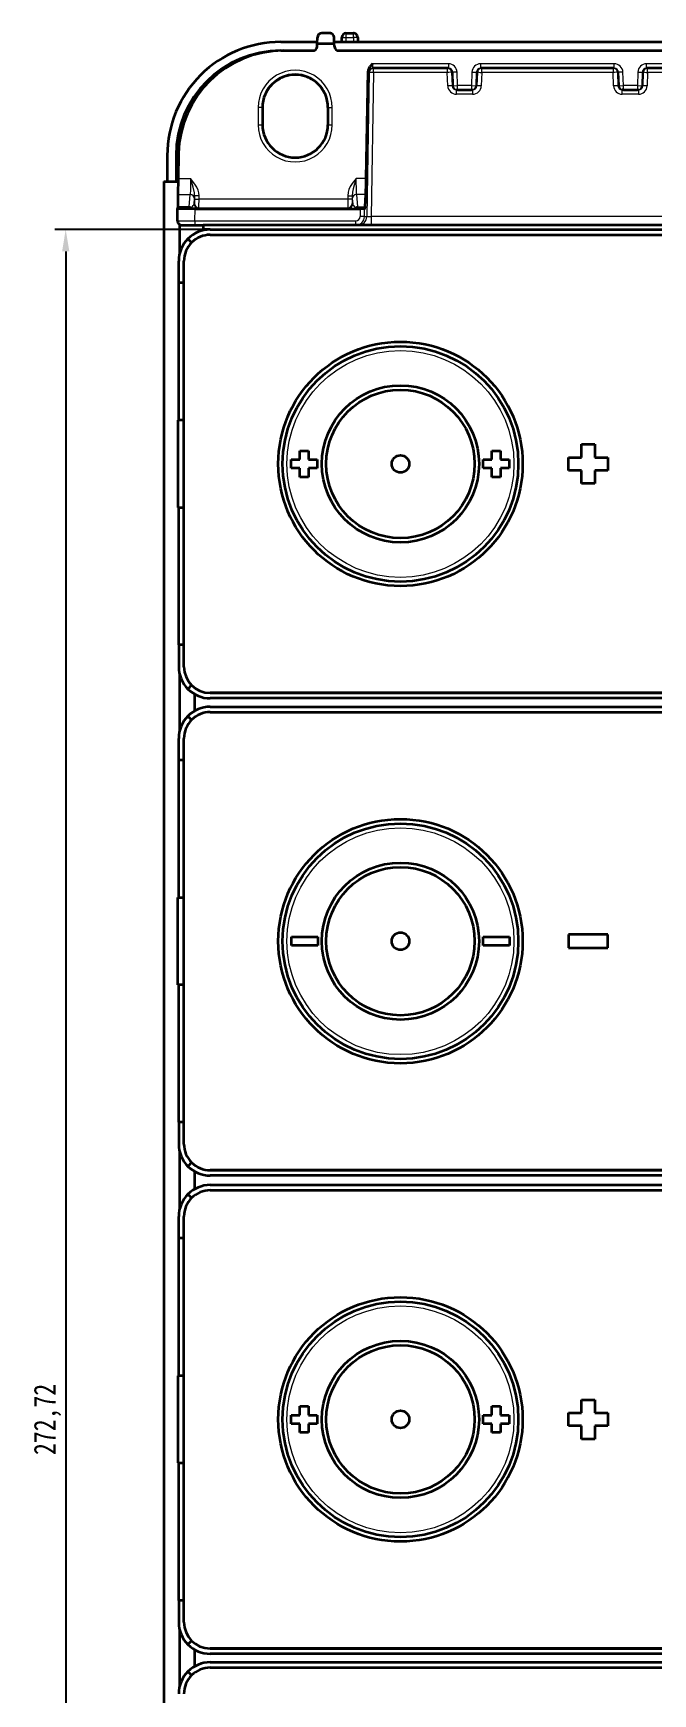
# Model space of a CAD drawing. Extents: x -1051 to 2563, y -231 to 775.
# Drawn here: x -704.9 to -633.9, y 63.7 to 254 of the extents above; entities that cross this region are included whole.
import ezdxf

# ---------------------------------------------------------------- set-up
doc = ezdxf.new("R2010")
doc.units = 0
doc.header["$PDMODE"] = 35
doc.header["$PDSIZE"] = -5
doc.styles.get("Standard").update_dxf_attribs({"font": 'txt', "width": 0.8})
doc.dimstyles.get("Standard").update_dxf_attribs({"dimtxt": 0.18, "dimasz": 0.18, "dimexe": 0.18, "dimexo": 0.0625, "dimgap": 0.09, "dimtad": 0, "dimtih": 1, "dimtoh": 1, "dimdec": 4, "dimzin": 0, "dimdsep": 46, "dimtxsty": 'Standard', "dimcen": 0.09, "dimadec": 0, "dimazin": 0, "dimtfac": 1, "dimtdec": 4, "dimtofl": 0, "dimtmove": 0, "dimatfit": 3, "dimfxl": 1, "dimtolj": 1, "dimtzin": 0, "dimarcsym": 0})

# ---------------------------------------------------------------- blocks, each defined once
blk = doc.blocks.new('*D0')
at = {"color": 0, "lineweight": -2, "transparency": 16777216}
for p, q in [((-685.28, 231.54), (-702.45, 231.54)), ((-701.2, 229.04), (-701.2, -38.68)), ((-685.27, -41.18), (-702.45, -41.18))]:
    blk.add_line(p, q, dxfattribs=at)
at = {"color": 0, "transparency": 16777216}
for points in [[(-701.61, 229.04), (-700.78, 229.04), (-701.2, 231.54)], [(-701.61, -38.68), (-700.78, -38.68), (-701.2, -41.18)]]:
    blk.add_solid(points, dxfattribs=at)
at = {"layer": 'Defpoints', "color": 0, "transparency": 16777216}
for p in [(-684.65, 231.54), (-701.2, -41.18), (-684.65, -41.18)]:
    blk.add_point(p, dxfattribs=at)
at = {"color": 0, "transparency": 16777216, "insert": (-703.28, 95.18), "char_height": 2.5, "attachment_point": 5, "rotation": 90}
blk.add_mtext('272,72', dxfattribs=at)

msp = doc.modelspace()

# ---------------------------------------------------------------- linework, layer by layer
at = {"color": 7, "lineweight": 35, "ltscale": 0.016998}
for p, q in [((-672.386, 252.877), (-672.369, 253.556)), ((-670.43, 252.877), (-670.448, 253.556))]:
    msp.add_line(p, q, dxfattribs=at)
at = {"color": 7, "lineweight": 35, "ltscale": 0.023027}
msp.add_line((-670.948, 254.043), (-671.869, 254.043), dxfattribs=at)
at = {"color": 7, "lineweight": 35, "ltscale": 0.012831}
msp.add_line((-669.582, 253.043), (-669.569, 253.556), dxfattribs=at)
at = {"color": 7, "lineweight": 13, "ltscale": 0.012831}
msp.add_line((-669.082, 253.043), (-669.069, 253.556), dxfattribs=at)
at = {"color": 7, "lineweight": 35, "ltscale": 0.020721}
msp.add_line((-669.069, 254.043), (-668.24, 254.043), dxfattribs=at)
at = {"color": 7, "lineweight": 13, "ltscale": 0.003543}
msp.add_line((-669.069, 253.902), (-669.069, 254.043), dxfattribs=at)
at = {"color": 7, "lineweight": 13, "ltscale": 0.008629}
msp.add_line((-669.069, 253.556), (-669.069, 253.902), dxfattribs=at)
at = {"color": 7, "lineweight": 13, "ltscale": 0.020721}
msp.add_line((-669.069, 253.556), (-668.24, 253.556), dxfattribs=at)
at = {"color": 7, "lineweight": 13, "ltscale": 0.003545}
msp.add_line((-668.24, 253.902), (-668.24, 254.043), dxfattribs=at)
at = {"color": 7, "lineweight": 13, "ltscale": 0.008628}
msp.add_line((-668.24, 253.556), (-668.24, 253.902), dxfattribs=at)
at = {"color": 7, "lineweight": 13, "ltscale": 0.012829}
msp.add_line((-668.24, 253.556), (-668.231, 253.043), dxfattribs=at)
at = {"color": 7, "lineweight": 35, "ltscale": 0.001075}
msp.add_line((-667.935, 253.94), (-667.971, 253.965), dxfattribs=at)
at = {"color": 7, "lineweight": 35, "ltscale": 0.001331}
msp.add_line((-667.895, 253.905), (-667.936, 253.94), dxfattribs=at)
msp.add_line((-667.895, 253.905), (-667.936, 253.94), dxfattribs=at)
at = {"color": 7, "lineweight": 35, "ltscale": 0.01272}
msp.add_line((-667.74, 253.552), (-667.731, 253.043), dxfattribs=at)
at = {"color": 7, "lineweight": 35, "ltscale": 0.104373}
msp.add_line((-676.557, 253.043), (-672.382, 253.043), dxfattribs=at)
at = {"color": 7, "lineweight": 35, "ltscale": 0.007018}
msp.add_line((-676.557, 252.043), (-676.276, 252.043), dxfattribs=at)
at = {"color": 7, "lineweight": 35, "ltscale": 0.084286}
msp.add_line((-676.267, 252.043), (-672.895, 252.043), dxfattribs=at)
at = {"color": 7, "lineweight": 35, "ltscale": 0.008665}
for p, q in [((-672.396, 252.53), (-672.386, 252.877)), ((-670.421, 252.53), (-670.43, 252.877))]:
    msp.add_line(p, q, dxfattribs=at)
at = {"color": 7, "lineweight": 35, "ltscale": 0.048909}
msp.add_line((-672.386, 252.877), (-670.43, 252.877), dxfattribs=at)
at = {"color": 7, "lineweight": 35}
for p, q in [((-670.434, 253.043), (-576.031, 253.043)), ((-662.821, 252.043), (-625.995, 252.043)), ((-689.957, 237.043), (-689.957, -46.677)), ((-514.437, 232.043), (-685.437, 232.043)), ((-684.647, 231.543), (-518.047, 231.543)), ((-684.647, 230.933), (-518.047, 230.933)), ((-687.647, 181.433), (-687.647, 227.933)), ((-518.047, 178.433), (-684.647, 178.433)), ((-684.647, 178.433), (-518.047, 178.433)), ((-518.047, 177.823), (-684.647, 177.823)), ((-684.647, 176.843), (-518.047, 176.843)), ((-684.647, 176.233), (-518.047, 176.233)), ((-687.647, 126.733), (-687.647, 173.233)), ((-518.047, 123.733), (-684.647, 123.733)), ((-684.647, 123.733), (-518.047, 123.733)), ((-518.047, 123.123), (-684.647, 123.123)), ((-684.647, 122.043), (-518.047, 122.043)), ((-684.647, 121.433), (-518.047, 121.433)), ((-687.647, 71.933), (-687.647, 118.433)), ((-518.047, 68.933), (-684.647, 68.933)), ((-684.647, 68.933), (-518.047, 68.933)), ((-518.047, 68.323), (-684.647, 68.323)), ((-684.647, 67.343), (-518.047, 67.343)), ((-684.647, 66.733), (-518.047, 66.733))]:
    msp.add_line(p, q, dxfattribs=at)
at = {"color": 7, "lineweight": 35, "ltscale": 0.087823}
msp.add_line((-669.921, 252.043), (-666.408, 252.043), dxfattribs=at)
at = {"color": 7, "lineweight": 35, "ltscale": 0.089671}
msp.add_line((-666.408, 252.043), (-662.821, 252.043), dxfattribs=at)
at = {"color": 7, "lineweight": 35, "ltscale": 0.307395}
msp.add_line((-666.769, 237.397), (-666.554, 249.691), dxfattribs=at)
at = {"color": 7, "lineweight": 13, "ltscale": 0.413215}
for p, q in [((-666.425, 249.552), (-666.709, 233.026)), ((-665.925, 249.552), (-666.209, 233.026))]:
    msp.add_line(p, q, dxfattribs=at)
at = {"color": 7, "lineweight": 13, "ltscale": 0.003058}
msp.add_line((-666.548, 249.552), (-666.425, 249.552), dxfattribs=at)
at = {"color": 7, "lineweight": 35, "ltscale": 0.011902}
msp.add_line((-666.048, 250.543), (-666.369, 250.192), dxfattribs=at)
at = {"color": 7, "lineweight": 13, "ltscale": 0.217188}
for p, q in [((-657.36, 250.543), (-666.048, 250.543)), ((-625.969, 250.543), (-634.656, 250.543))]:
    msp.add_line(p, q, dxfattribs=at)
at = {"color": 7, "lineweight": 35, "ltscale": 0.217188}
for p, q in [((-657.36, 250.043), (-666.048, 250.043)), ((-625.969, 250.043), (-634.656, 250.043))]:
    msp.add_line(p, q, dxfattribs=at)
at = {"color": 7, "lineweight": 13, "ltscale": 0.000860977}
msp.add_line((-665.925, 250.009), (-665.925, 250.043), dxfattribs=at)
at = {"color": 7, "lineweight": 13, "ltscale": 0.002726}
msp.add_line((-665.925, 249.9), (-665.925, 250.009), dxfattribs=at)
at = {"color": 7, "lineweight": 13, "ltscale": 0.008695}
msp.add_line((-665.925, 249.552), (-665.925, 249.9), dxfattribs=at)
at = {"color": 7, "lineweight": 13, "ltscale": 0.211072}
msp.add_line((-657.483, 249.552), (-665.925, 249.552), dxfattribs=at)
at = {"color": 7, "lineweight": 13, "ltscale": 0.003582}
for p, q in [((-657.483, 250.043), (-657.483, 249.9)), ((-653.534, 249.9), (-653.534, 250.043)), ((-638.483, 250.043), (-638.483, 249.9)), ((-634.534, 249.9), (-634.534, 250.043))]:
    msp.add_line(p, q, dxfattribs=at)
at = {"color": 7, "lineweight": 13, "ltscale": 0.004156}
for p, q in [((-657.483, 249.9), (-657.483, 249.734)), ((-638.483, 249.9), (-638.483, 249.734))]:
    msp.add_line(p, q, dxfattribs=at)
at = {"color": 7, "lineweight": 13, "ltscale": 0.004543}
for p, q in [((-657.483, 249.734), (-657.483, 249.552)), ((-638.483, 249.734), (-638.483, 249.552))]:
    msp.add_line(p, q, dxfattribs=at)
at = {"color": 7, "lineweight": 13, "ltscale": 0.038395}
for p, q in [((-657.429, 248.017), (-657.483, 249.552)), ((-656.983, 249.561), (-656.93, 248.026)), ((-654.034, 249.561), (-654.087, 248.026)), ((-653.534, 249.552), (-653.587, 248.017)), ((-638.429, 248.017), (-638.483, 249.552)), ((-637.983, 249.561), (-637.93, 248.026)), ((-635.034, 249.561), (-635.087, 248.026)), ((-634.534, 249.552), (-634.587, 248.017))]:
    msp.add_line(p, q, dxfattribs=at)
at = {"color": 7, "lineweight": 13, "ltscale": 0.0125}
for p, q in [((-657.36, 250.543), (-657.36, 250.043)), ((-653.656, 250.043), (-653.656, 250.543)), ((-638.36, 250.043), (-638.36, 250.543)), ((-634.656, 250.043), (-634.656, 250.543)), ((-656.307, 247.543), (-656.307, 248.043)), ((-654.709, 248.043), (-654.709, 247.543)), ((-637.307, 247.543), (-637.307, 248.043)), ((-635.709, 248.043), (-635.709, 247.543)), ((-678.658, 245.543), (-679.158, 245.543)), ((-671.158, 245.543), (-670.658, 245.543)), ((-679.158, 243.543), (-678.658, 243.543)), ((-671.158, 243.543), (-670.658, 243.543)), ((-686.399, 232.543), (-686.399, 232.043)), ((-667.976, 232.043), (-667.976, 232.543))]:
    msp.add_line(p, q, dxfattribs=at)
at = {"color": 7, "lineweight": 13, "ltscale": 0.003067}
for p, q in [((-656.983, 249.561), (-656.86, 249.561)), ((-637.983, 249.561), (-637.86, 249.561))]:
    msp.add_line(p, q, dxfattribs=at)
at = {"color": 7, "lineweight": 13, "ltscale": 0.012497}
for p, q in [((-656.361, 249.578), (-656.86, 249.561)), ((-637.361, 249.578), (-637.86, 249.561)), ((-654.709, 248.043), (-654.21, 248.026)), ((-635.709, 248.043), (-635.21, 248.026))]:
    msp.add_line(p, q, dxfattribs=at)
at = {"color": 7, "lineweight": 13, "ltscale": 0.038396}
for p, q in [((-656.86, 249.561), (-656.807, 248.026)), ((-656.307, 248.043), (-656.361, 249.578)), ((-654.656, 249.578), (-654.709, 248.043)), ((-654.156, 249.561), (-654.21, 248.026)), ((-637.86, 249.561), (-637.807, 248.026)), ((-637.307, 248.043), (-637.361, 249.578)), ((-635.656, 249.578), (-635.709, 248.043)), ((-635.156, 249.561), (-635.21, 248.026))]:
    msp.add_line(p, q, dxfattribs=at)
at = {"color": 7, "lineweight": 13, "ltscale": 0.012498}
for p, q in [((-654.656, 249.578), (-654.156, 249.561)), ((-635.656, 249.578), (-635.156, 249.561)), ((-656.807, 248.026), (-656.307, 248.043)), ((-637.807, 248.026), (-637.307, 248.043))]:
    msp.add_line(p, q, dxfattribs=at)
at = {"color": 7, "lineweight": 13, "ltscale": 0.003065}
for p, q in [((-654.034, 249.561), (-654.156, 249.561)), ((-635.034, 249.561), (-635.156, 249.561))]:
    msp.add_line(p, q, dxfattribs=at)
at = {"color": 7, "lineweight": 13, "ltscale": 0.004202}
for p, q in [((-653.884, 249.562), (-653.716, 249.558)), ((-634.884, 249.562), (-634.716, 249.558))]:
    msp.add_line(p, q, dxfattribs=at)
at = {"color": 7, "lineweight": 13, "ltscale": 0.004557}
for p, q in [((-653.716, 249.558), (-653.534, 249.552)), ((-634.716, 249.558), (-634.534, 249.552))]:
    msp.add_line(p, q, dxfattribs=at)
at = {"color": 7, "lineweight": 13, "ltscale": 0.382401}
msp.add_line((-638.36, 250.543), (-653.656, 250.543), dxfattribs=at)
at = {"color": 7, "lineweight": 35, "ltscale": 0.382401}
msp.add_line((-638.36, 250.043), (-653.656, 250.043), dxfattribs=at)
at = {"color": 7, "lineweight": 13, "ltscale": 0.008699}
for p, q in [((-653.534, 249.552), (-653.534, 249.9)), ((-634.534, 249.552), (-634.534, 249.9))]:
    msp.add_line(p, q, dxfattribs=at)
at = {"color": 7, "lineweight": 13, "ltscale": 0.376283}
msp.add_line((-638.483, 249.552), (-653.534, 249.552), dxfattribs=at)
at = {"color": 7, "lineweight": 13, "ltscale": 0.21107}
msp.add_line((-626.091, 249.552), (-634.534, 249.552), dxfattribs=at)
at = {"color": 7, "lineweight": 13, "ltscale": 0.003078}
for p, q in [((-656.807, 248.026), (-656.93, 248.026)), ((-654.087, 248.026), (-654.21, 248.026)), ((-637.807, 248.026), (-637.93, 248.026)), ((-635.087, 248.026), (-635.21, 248.026))]:
    msp.add_line(p, q, dxfattribs=at)
at = {"color": 7, "lineweight": 13, "ltscale": 0.012282}
for p, q in [((-656.43, 247.052), (-656.43, 247.543)), ((-654.586, 247.543), (-654.586, 247.052)), ((-637.43, 247.052), (-637.43, 247.543)), ((-635.586, 247.543), (-635.586, 247.052))]:
    msp.add_line(p, q, dxfattribs=at)
at = {"color": 7, "lineweight": 35, "ltscale": 0.003078}
for p, q in [((-656.307, 247.543), (-656.43, 247.543)), ((-637.307, 247.543), (-637.43, 247.543))]:
    msp.add_line(p, q, dxfattribs=at)
at = {"color": 7, "lineweight": 13, "ltscale": 0.039943}
for p, q in [((-654.709, 248.043), (-656.307, 248.043)), ((-635.709, 248.043), (-637.307, 248.043))]:
    msp.add_line(p, q, dxfattribs=at)
at = {"color": 7, "lineweight": 35, "ltscale": 0.039943}
for p, q in [((-656.307, 247.543), (-654.709, 247.543)), ((-637.307, 247.543), (-635.709, 247.543))]:
    msp.add_line(p, q, dxfattribs=at)
at = {"color": 7, "lineweight": 35, "ltscale": 0.003076}
for p, q in [((-654.586, 247.543), (-654.709, 247.543)), ((-635.586, 247.543), (-635.709, 247.543))]:
    msp.add_line(p, q, dxfattribs=at)
at = {"color": 7, "lineweight": 13, "ltscale": 0.05}
for p, q in [((-679.158, 245.543), (-679.158, 243.543)), ((-670.658, 243.543), (-670.658, 245.543))]:
    msp.add_line(p, q, dxfattribs=at)
at = {"color": 7, "lineweight": 35, "ltscale": 0.05}
for p, q in [((-678.658, 245.543), (-678.658, 243.543)), ((-671.158, 245.543), (-671.158, 243.543))]:
    msp.add_line(p, q, dxfattribs=at)
at = {"color": 7, "lineweight": 13, "ltscale": 0.046097}
for p, q in [((-654.586, 247.052), (-656.43, 247.052)), ((-635.586, 247.052), (-637.43, 247.052))]:
    msp.add_line(p, q, dxfattribs=at)
at = {"color": 7, "lineweight": 35, "ltscale": 0.075}
for p, q in [((-689.557, 240.043), (-689.557, 237.043)), ((-688.557, 240.043), (-688.557, 237.043)), ((-675.33, 150.483), (-672.33, 150.483)), ((-653.367, 150.483), (-650.367, 150.483)), ((-672.33, 149.483), (-675.33, 149.483)), ((-650.367, 149.483), (-653.367, 149.483))]:
    msp.add_line(p, q, dxfattribs=at)
at = {"color": 7, "lineweight": 35, "ltscale": 0.071395}
msp.add_line((-688.265, 240.253), (-688.315, 237.397), dxfattribs=at)
at = {"color": 7, "lineweight": 35, "ltscale": 0.040903}
msp.add_line((-689.957, 237.043), (-688.321, 237.043), dxfattribs=at)
at = {"color": 7, "lineweight": 35, "ltscale": 0.046431}
msp.add_line((-688.315, 237.397), (-688.347, 235.54), dxfattribs=at)
at = {"color": 7, "lineweight": 13, "ltscale": 0.035593}
msp.add_line((-688.315, 237.397), (-686.891, 237.397), dxfattribs=at)
at = {"color": 7, "lineweight": 13, "ltscale": 0.02892}
msp.add_line((-666.769, 237.397), (-667.925, 237.397), dxfattribs=at)
at = {"color": 7, "lineweight": 35, "ltscale": 0.005354}
msp.add_line((-688.371, 234.157), (-688.375, 233.942), dxfattribs=at)
at = {"color": 7, "lineweight": 35, "ltscale": 0.034602}
msp.add_line((-688.347, 235.54), (-688.371, 234.157), dxfattribs=at)
at = {"color": 7, "lineweight": 13, "ltscale": 0.032614}
msp.add_line((-687.067, 234.157), (-688.371, 234.157), dxfattribs=at)
at = {"color": 7, "lineweight": 13, "ltscale": 0.035031}
msp.add_line((-688.347, 235.54), (-686.946, 235.54), dxfattribs=at)
at = {"color": 7, "lineweight": 13, "ltscale": 0.034728}
for p, q in [((-687.067, 234.157), (-686.946, 235.54)), ((-667.87, 235.54), (-667.75, 234.157))]:
    msp.add_line(p, q, dxfattribs=at)
at = {"color": 7, "lineweight": 13, "ltscale": 0.014487}
for p, q in [((-686.497, 234.499), (-686.446, 235.076)), ((-668.37, 235.076), (-668.32, 234.499))]:
    msp.add_line(p, q, dxfattribs=at)
at = {"color": 7, "lineweight": 13, "ltscale": 0.00152}
for p, q in [((-686.497, 234.499), (-686.442, 234.526)), ((-668.374, 234.526), (-668.32, 234.499)), ((-685.997, 233.999), (-685.943, 234.026)), ((-668.874, 234.026), (-668.82, 233.999))]:
    msp.add_line(p, q, dxfattribs=at)
at = {"color": 7, "lineweight": 13, "ltscale": 0.012491}
for p, q in [((-685.925, 235.424), (-686.425, 235.424)), ((-686.425, 235.026), (-685.925, 235.026))]:
    msp.add_line(p, q, dxfattribs=at)
at = {"color": 7, "lineweight": 13, "ltscale": 0.009952}
msp.add_line((-686.425, 235.424), (-686.425, 235.026), dxfattribs=at)
at = {"color": 7, "lineweight": 13, "ltscale": 0.009951}
for p, q in [((-685.925, 235.026), (-685.925, 235.424)), ((-668.891, 235.424), (-668.891, 235.026)), ((-668.391, 235.424), (-668.391, 235.026))]:
    msp.add_line(p, q, dxfattribs=at)
at = {"color": 7, "lineweight": 13, "ltscale": 0.425859}
msp.add_line((-668.891, 235.026), (-685.925, 235.026), dxfattribs=at)
at = {"color": 7, "lineweight": 13, "ltscale": 0.012492}
for p, q in [((-668.891, 235.424), (-668.391, 235.424)), ((-668.391, 235.026), (-668.891, 235.026))]:
    msp.add_line(p, q, dxfattribs=at)
at = {"color": 7, "lineweight": 13, "ltscale": 0.026187}
msp.add_line((-666.823, 235.54), (-667.87, 235.54), dxfattribs=at)
at = {"color": 7, "lineweight": 13, "ltscale": 0.021054}
msp.add_line((-667.75, 234.157), (-666.908, 234.157), dxfattribs=at)
at = {"color": 7, "lineweight": 35, "ltscale": 0.034661}
msp.add_line((-666.908, 234.157), (-666.823, 235.54), dxfattribs=at)
at = {"color": 7, "lineweight": 35, "ltscale": 0.034669}
msp.add_line((-688.399, 232.552), (-688.375, 233.939), dxfattribs=at)
at = {"color": 7, "lineweight": 13, "ltscale": 0.050005}
msp.add_line((-688.399, 232.552), (-686.399, 232.543), dxfattribs=at)
at = {"color": 7, "lineweight": 35, "ltscale": 9.65239e-05}
msp.add_line((-688.375, 233.942), (-688.375, 233.939), dxfattribs=at)
at = {"color": 7, "lineweight": 13, "ltscale": 0.031625}
msp.add_line((-688.375, 233.942), (-687.11, 233.942), dxfattribs=at)
at = {"color": 7, "lineweight": 13, "ltscale": 0.01493}
for p, q in [((-687.11, 233.942), (-686.513, 233.959)), ((-668.303, 233.959), (-667.706, 233.942))]:
    msp.add_line(p, q, dxfattribs=at)
at = {"color": 7, "lineweight": 13, "ltscale": 0.034014}
msp.add_line((-686.399, 232.543), (-686.375, 233.904), dxfattribs=at)
at = {"color": 7, "lineweight": 13, "ltscale": 0.460582}
msp.add_line((-686.399, 232.543), (-667.976, 232.543), dxfattribs=at)
at = {"color": 7, "lineweight": 35, "ltscale": 0.47287}
msp.add_line((-686.375, 233.904), (-667.461, 233.904), dxfattribs=at)
at = {"color": 7, "lineweight": 13, "ltscale": 0.426717}
msp.add_line((-685.943, 234.026), (-668.874, 234.026), dxfattribs=at)
at = {"color": 7, "lineweight": 13, "ltscale": 0.019415}
msp.add_line((-667.706, 233.942), (-666.93, 233.942), dxfattribs=at)
at = {"color": 7, "lineweight": 13, "ltscale": 0.02173}
msp.add_line((-667.461, 233.904), (-667.476, 233.035), dxfattribs=at)
at = {"color": 7, "lineweight": 13, "ltscale": 0.012499}
msp.add_line((-666.976, 233.026), (-667.476, 233.035), dxfattribs=at)
at = {"color": 7, "lineweight": 13, "ltscale": 0.022163}
msp.add_line((-666.976, 233.026), (-666.961, 233.912), dxfattribs=at)
at = {"color": 7, "lineweight": 13, "ltscale": 0.006682}
msp.add_line((-666.976, 233.026), (-666.709, 233.026), dxfattribs=at)
at = {"color": 7, "lineweight": 35, "ltscale": 0.001078}
msp.add_line((-666.961, 233.912), (-666.93, 233.942), dxfattribs=at)
at = {"color": 7, "lineweight": 13, "ltscale": 0.024564}
msp.add_line((-666.209, 233.026), (-666.209, 232.043), dxfattribs=at)
at = {"color": 7, "lineweight": 13}
msp.add_line((-625.808, 233.026), (-666.209, 233.026), dxfattribs=at)
at = {"color": 7, "lineweight": 35, "ltscale": 0.083439}
msp.add_line((-688.157, 232.115), (-688.157, 228.777), dxfattribs=at)
at = {"color": 7, "lineweight": 35, "ltscale": 0.037506}
msp.add_line((-687.899, 232.043), (-686.399, 232.043), dxfattribs=at)
at = {"color": 7, "lineweight": 35, "ltscale": 0.01525}
for p, q in [((-686.769, 230.054), (-687.2, 230.486)), ((-687.647, 225.433), (-688.257, 225.433)), ((-687.647, 183.933), (-688.257, 183.933)), ((-687.647, 170.733), (-688.257, 170.733)), ((-687.647, 129.233), (-688.257, 129.233)), ((-686.769, 124.612), (-687.2, 124.181)), ((-686.769, 120.554), (-687.2, 120.986)), ((-687.647, 115.933), (-688.257, 115.933)), ((-687.647, 74.433), (-688.257, 74.433)), ((-686.769, 69.812), (-687.2, 69.381)), ((-686.769, 65.854), (-687.2, 66.286))]:
    msp.add_line(p, q, dxfattribs=at)
at = {"color": 7, "lineweight": 35, "ltscale": 0.024052}
msp.add_line((-686.399, 232.043), (-685.437, 232.043), dxfattribs=at)
at = {"color": 7, "lineweight": 35, "ltscale": 0.0125}
msp.add_line((-685.437, 232.043), (-685.437, 231.543), dxfattribs=at)
at = {"color": 7, "lineweight": 35, "ltscale": 0.002183}
msp.add_line((-685.437, 231.543), (-685.437, 231.456), dxfattribs=at)
at = {"color": 7, "lineweight": 35, "ltscale": 0.019655}
msp.add_line((-684.651, 231.543), (-685.437, 231.543), dxfattribs=at)
at = {"color": 7, "lineweight": 35, "ltscale": 0.0625}
for p, q in [((-688.257, 225.433), (-688.257, 227.933)), ((-688.257, 183.933), (-688.257, 181.433)), ((-688.257, 170.733), (-688.257, 173.233)), ((-688.257, 129.233), (-688.257, 126.733)), ((-688.257, 115.933), (-688.257, 118.433)), ((-688.257, 74.433), (-688.257, 71.933))]:
    msp.add_line(p, q, dxfattribs=at)
at = {"color": 7, "lineweight": 35, "ltscale": 0.39375}
for p, q in [((-688.257, 209.683), (-688.257, 225.433)), ((-688.257, 183.933), (-688.257, 199.683)), ((-688.257, 154.983), (-688.257, 170.733)), ((-688.257, 129.233), (-688.257, 144.983)), ((-688.257, 100.183), (-688.257, 115.933)), ((-688.257, 74.433), (-688.257, 90.183))]:
    msp.add_line(p, q, dxfattribs=at)
at = {"color": 7, "lineweight": 35, "ltscale": 0.018001}
for p, q in [((-687.647, 209.683), (-688.367, 209.683)), ((-688.367, 199.683), (-687.647, 199.683)), ((-688.367, 154.983), (-687.647, 154.983)), ((-687.647, 144.983), (-688.367, 144.983)), ((-687.647, 100.183), (-688.367, 100.183)), ((-688.367, 90.183), (-687.647, 90.183))]:
    msp.add_line(p, q, dxfattribs=at)
at = {"color": 7, "lineweight": 35, "ltscale": 0.25}
for p, q in [((-688.367, 209.683), (-688.367, 199.683)), ((-688.367, 144.983), (-688.367, 154.983)), ((-688.367, 100.183), (-688.367, 90.183))]:
    msp.add_line(p, q, dxfattribs=at)
at = {"color": 7, "lineweight": 35, "ltscale": 0.025}
for p, q in [((-674.383, 206.183), (-673.383, 206.183)), ((-674.383, 205.183), (-674.383, 206.183)), ((-673.383, 206.183), (-673.383, 205.183)), ((-652.378, 206.183), (-651.378, 206.183)), ((-652.378, 205.183), (-652.378, 206.183)), ((-651.378, 206.183), (-651.378, 205.183)), ((-675.383, 204.183), (-675.383, 205.183)), ((-675.383, 205.183), (-674.383, 205.183)), ((-674.383, 204.183), (-675.383, 204.183)), ((-674.383, 203.183), (-674.383, 204.183)), ((-673.383, 205.183), (-672.383, 205.183)), ((-673.383, 204.183), (-673.383, 203.183)), ((-672.383, 204.183), (-673.383, 204.183)), ((-672.383, 205.183), (-672.383, 204.183)), ((-653.378, 204.183), (-653.378, 205.183)), ((-653.378, 205.183), (-652.378, 205.183)), ((-652.378, 204.183), (-653.378, 204.183)), ((-652.378, 203.183), (-652.378, 204.183)), ((-651.378, 205.183), (-650.378, 205.183)), ((-651.378, 204.183), (-651.378, 203.183)), ((-650.378, 204.183), (-651.378, 204.183)), ((-650.378, 205.183), (-650.378, 204.183)), ((-673.383, 203.183), (-674.383, 203.183)), ((-651.378, 203.183), (-652.378, 203.183)), ((-675.33, 149.483), (-675.33, 150.483)), ((-672.33, 150.483), (-672.33, 149.483)), ((-653.367, 149.483), (-653.367, 150.483)), ((-650.367, 150.483), (-650.367, 149.483)), ((-675.383, 94.683), (-675.383, 95.683)), ((-675.383, 95.683), (-674.383, 95.683)), ((-674.383, 96.683), (-673.383, 96.683)), ((-674.383, 95.683), (-674.383, 96.683)), ((-673.383, 96.683), (-673.383, 95.683)), ((-673.383, 95.683), (-672.383, 95.683)), ((-672.383, 95.683), (-672.383, 94.683)), ((-653.378, 94.683), (-653.378, 95.683)), ((-653.378, 95.683), (-652.378, 95.683)), ((-652.378, 96.683), (-651.378, 96.683)), ((-652.378, 95.683), (-652.378, 96.683)), ((-651.378, 96.683), (-651.378, 95.683)), ((-651.378, 95.683), (-650.378, 95.683)), ((-650.378, 95.683), (-650.378, 94.683)), ((-674.383, 94.683), (-675.383, 94.683)), ((-674.383, 93.683), (-674.383, 94.683)), ((-673.383, 93.683), (-674.383, 93.683)), ((-673.383, 94.683), (-673.383, 93.683)), ((-672.383, 94.683), (-673.383, 94.683)), ((-652.378, 94.683), (-653.378, 94.683)), ((-652.378, 93.683), (-652.378, 94.683)), ((-651.378, 93.683), (-652.378, 93.683)), ((-651.378, 94.683), (-651.378, 93.683)), ((-650.378, 94.683), (-651.378, 94.683))]:
    msp.add_line(p, q, dxfattribs=at)
at = {"color": 7, "lineweight": 35, "ltscale": 0.0375}
for p, q in [((-642.097, 205.433), (-642.097, 206.933)), ((-642.097, 206.933), (-640.597, 206.933)), ((-642.097, 205.433), (-642.097, 206.933)), ((-642.097, 206.933), (-640.597, 206.933)), ((-640.597, 206.933), (-640.597, 205.433)), ((-643.597, 205.433), (-642.097, 205.433)), ((-643.597, 203.933), (-643.597, 205.433)), ((-643.597, 205.433), (-642.097, 205.433)), ((-643.597, 203.933), (-643.597, 205.433)), ((-642.097, 203.933), (-643.597, 203.933)), ((-642.097, 202.433), (-642.097, 203.933)), ((-642.097, 202.433), (-642.097, 203.933)), ((-640.597, 205.433), (-639.097, 205.433)), ((-640.597, 205.433), (-639.097, 205.433)), ((-639.097, 203.933), (-640.597, 203.933)), ((-640.597, 203.933), (-640.597, 202.433)), ((-640.597, 203.933), (-640.597, 202.433)), ((-639.097, 205.433), (-639.097, 203.933)), ((-640.597, 202.433), (-642.097, 202.433)), ((-643.597, 150.733), (-643.597, 149.233)), ((-643.597, 150.733), (-643.597, 149.233)), ((-639.097, 149.233), (-639.097, 150.733)), ((-642.097, 95.933), (-642.097, 97.433)), ((-642.097, 97.433), (-640.597, 97.433)), ((-642.097, 95.933), (-642.097, 97.433)), ((-642.097, 97.433), (-640.597, 97.433)), ((-640.597, 97.433), (-640.597, 95.933)), ((-643.597, 95.933), (-642.097, 95.933)), ((-643.597, 94.433), (-643.597, 95.933)), ((-643.597, 95.933), (-642.097, 95.933)), ((-643.597, 94.433), (-643.597, 95.933)), ((-640.597, 95.933), (-639.097, 95.933)), ((-640.597, 95.933), (-639.097, 95.933)), ((-639.097, 95.933), (-639.097, 94.433)), ((-642.097, 94.433), (-643.597, 94.433)), ((-642.097, 92.933), (-642.097, 94.433)), ((-642.097, 92.933), (-642.097, 94.433)), ((-639.097, 94.433), (-640.597, 94.433)), ((-640.597, 94.433), (-640.597, 92.933)), ((-640.597, 94.433), (-640.597, 92.933)), ((-640.597, 92.933), (-642.097, 92.933))]:
    msp.add_line(p, q, dxfattribs=at)
at = {"color": 7, "lineweight": 35, "ltscale": 0.162806}
for p, q in [((-688.157, 180.589), (-688.157, 174.077)), ((-688.157, 71.089), (-688.157, 64.577))]:
    msp.add_line(p, q, dxfattribs=at)
at = {"color": 7, "lineweight": 35, "ltscale": 0.015249}
for p, q in [((-686.769, 179.312), (-687.2, 178.881)), ((-686.769, 175.354), (-687.2, 175.785))]:
    msp.add_line(p, q, dxfattribs=at)
at = {"color": 7, "lineweight": 35, "ltscale": 0.048289}
for p, q in [((-686.437, 178.3), (-686.437, 176.368)), ((-686.437, 68.8), (-686.437, 66.868))]:
    msp.add_line(p, q, dxfattribs=at)
at = {"color": 7, "lineweight": 35, "ltscale": 0.1125}
for p, q in [((-639.097, 150.733), (-643.597, 150.733)), ((-639.097, 150.733), (-643.597, 150.733)), ((-643.597, 149.233), (-639.097, 149.233))]:
    msp.add_line(p, q, dxfattribs=at)
at = {"color": 7, "lineweight": 35, "ltscale": 0.165306}
msp.add_line((-688.157, 125.889), (-688.157, 119.277), dxfattribs=at)
at = {"color": 7, "lineweight": 35, "ltscale": 0.049539}
msp.add_line((-686.437, 123.55), (-686.437, 121.568), dxfattribs=at)
at = {"color": 7, "lineweight": 35, "ltscale": 0.002193}
msp.add_line((-686.349, 123.55), (-686.437, 123.55), dxfattribs=at)
at = {"color": 7, "lineweight": 13}
for points in [[(-669.569, 253.556), (-669.567, 253.558), (-669.562, 253.558), (-669.517, 253.561), (-669.069, 253.556)], [(-666.048, 250.543), (-666.052, 250.066), (-666.049, 250.046), (-666.049, 250.044), (-666.048, 250.043)], [(-686.891, 237.397), (-686.912, 236.108), (-686.946, 235.54)], [(-685.925, 235.424), (-685.956, 235.747), (-686.04, 236.055), (-686.189, 236.398), (-686.402, 236.754), (-686.891, 237.397)], [(-686.425, 235.424), (-686.451, 235.756), (-686.6, 236.41)], [(-667.925, 237.397), (-668.38, 236.806), (-668.59, 236.467), (-668.747, 236.134), (-668.844, 235.822), (-668.891, 235.424)], [(-667.925, 237.397), (-668.161, 236.61), (-668.268, 236.219), (-668.355, 235.822), (-668.391, 235.424)], [(-667.87, 235.54), (-667.892, 235.829), (-667.925, 237.397)], [(-686.425, 235.026), (-686.437, 234.551), (-686.44, 234.53), (-686.442, 234.526)], [(-685.943, 234.026), (-685.941, 234.03), (-685.939, 234.054), (-685.932, 234.225), (-685.925, 235.026)], [(-668.891, 235.026), (-668.878, 234.058), (-668.876, 234.033), (-668.875, 234.027), (-668.874, 234.026)], [(-668.391, 235.026), (-668.379, 234.551), (-668.376, 234.53), (-668.374, 234.526)], [(-686.513, 233.959), (-686.018, 233.993), (-685.997, 233.999)], [(-668.82, 233.999), (-668.802, 233.993), (-668.728, 233.983), (-668.303, 233.959)], [(-666.709, 233.026), (-666.707, 233.025), (-666.693, 233.022), (-666.591, 233.019), (-666.209, 233.026)]]:
    msp.add_lwpolyline(points, dxfattribs=at)
at = {"color": 7, "lineweight": 35}
for points in [[(-666.369, 250.192), (-666.478, 250.007), (-666.543, 249.801), (-666.554, 249.691)], [(-666.93, 233.942), (-666.929, 233.943), (-666.928, 233.947), (-666.923, 233.971), (-666.908, 234.157)], [(-686.375, 233.904), (-688.168, 233.924), (-688.351, 233.933), (-688.372, 233.937), (-688.374, 233.938), (-688.375, 233.939)], [(-666.961, 233.912), (-666.962, 233.912), (-666.973, 233.91), (-667.461, 233.904)]]:
    msp.add_lwpolyline(points, dxfattribs=at)
for centre, radius in [((-662.847, 204.683), 14), ((-662.847, 204.683), 13.5), ((-662.847, 204.683), 9), ((-662.847, 204.683), 9), ((-662.847, 204.683), 8.5), ((-662.847, 204.683), 1), ((-662.847, 149.983), 14), ((-662.847, 149.983), 13.5), ((-662.847, 149.983), 9), ((-662.847, 149.983), 9), ((-662.847, 149.983), 8.5), ((-662.847, 149.983), 1), ((-662.847, 95.183), 14), ((-662.847, 95.183), 13.5), ((-662.847, 95.183), 9), ((-662.847, 95.183), 9), ((-662.847, 95.183), 8.5), ((-662.847, 95.183), 1)]:
    msp.add_circle(centre, radius, dxfattribs=at)
at = {"color": 7, "lineweight": 13}
for centre in [(-662.847, 204.683), (-662.847, 149.983), (-662.847, 95.183)]:
    msp.add_circle(centre, 13, dxfattribs=at)
at = {"color": 7, "lineweight": 35}
for centre, radius, start, end in [((-671.869, 253.543), 0.5, 90, 178.5), ((-670.948, 253.543), 0.5, 1.5, 90), ((-670.948, 253.542), 0.501, 78.95266, 89.98722), ((-670.951, 253.533), 0.51, 67.98167, 78.26528), ((-670.982, 253.477), 0.575, 57.54006, 67.16152), ((-669.069, 253.543), 0.5, 90, 178.5), ((-668.24, 253.542), 0.501, 78.88936, 89.98776), ((-668.243, 253.535), 0.509, 67.84667, 78.7714), ((-668.283, 253.461), 0.592, 58.22229, 66.94027), ((-668.283, 253.461), 0.592, 58.22229, 66.94027), ((-668.24, 253.543), 0.5, 1, 46.37236), ((-676.557, 240.043), 13, 90, 180.00001), ((-676.557, 240.043), 12, 90, 179.99999), ((-676.267, 240.043), 12, 90, 179), ((-672.895, 252.543), 0.5, 270, 358.5), ((-669.921, 252.543), 0.5, 181.5, 270), ((-674.908, 245.543), 3.75, 360, 179.99999), ((-674.938, 245.551), 3.719, 144.17874, 156.86882), ((-674.93, 245.544), 3.73, 117.39651, 144.16863), ((-674.92, 245.527), 3.75, 108.66382, 117.40795), ((-674.913, 245.505), 3.773, 99.55408, 108.66056), ((-674.908, 245.475), 3.803, 80.40688, 99.55226), ((-674.903, 245.505), 3.773, 71.37187, 80.40501), ((-674.896, 245.527), 3.75, 62.65621, 71.36976), ((-674.89, 245.538), 3.737, 53.95677, 62.6549), ((-674.884, 245.546), 3.727, 35.84698, 53.95937), ((-674.878, 245.551), 3.72, 25.05945, 35.84324), ((-674.908, 243.543), 3.75, 180.00001, 0), ((-693.743, 236.943), 26.957, 357.01731, 358.58202), ((-764.764, 239.064), 98.009, 358.36983, 359.02555), ((-687.899, 232.543), 0.5, 179, 270), ((-687.161, 234.512), 0.572, 275.13993, 310.40869), ((-667.655, 234.512), 0.572, 229.59131, 264.85983), ((-684.647, 227.933), 3.61, 135.0113, 180.00001), ((-684.647, 227.933), 3, 90, 180.00001), ((-684.647, 227.933), 3.61, 90, 135.0113), ((-684.647, 181.433), 3.61, 180.00001, 224.9887), ((-684.647, 181.433), 3, 180.00001, 270), ((-684.647, 181.433), 3.61, 224.9887, 270), ((-684.647, 173.233), 3.61, 135.0113, 180.00001), ((-684.647, 173.233), 3, 90, 180.00001), ((-684.647, 173.233), 3.61, 90, 135.0113), ((-684.647, 126.733), 3.61, 179.99999, 224.9887), ((-684.647, 126.733), 3, 179.99999, 270), ((-684.647, 126.733), 3.61, 224.9887, 270), ((-684.647, 118.433), 3.61, 90, 135.0113), ((-684.647, 118.433), 3.61, 135.0113, 180.00001), ((-684.647, 118.433), 3, 90, 180.00001), ((-684.647, 71.933), 3.61, 180.00001, 224.9887), ((-684.647, 71.933), 3, 180.00001, 270), ((-684.647, 71.933), 3.61, 224.9887, 270), ((-684.647, 63.733), 3, 90, 180.00001), ((-684.647, 63.733), 3.61, 90, 135.0113), ((-684.647, 63.733), 3.61, 135.0113, 179.99999)]:
    msp.add_arc(centre, radius, start, end, dxfattribs=at)
at = {"color": 7, "lineweight": 13}
for centre, radius, start, end in [((-674.908, 245.543), 4.25, 359.99998, 180.00002), ((-665.617, 249.655), 0.937, 177.76269, 186.29431), ((-665.925, 249.543), 0.5, 90.00129, 179.00016), ((-657.483, 249.543), 0.5, 45.99384, 89.99924), ((-657.073, 240.649), 8.912, 90.38413, 92.63665), ((-657.361, 249.543), 1.001, 2.04678, 89.96328), ((-657.36, 249.543), 0.501, 2.05746, 89.97268), ((-657.056, 247.956), 1.607, 87.38562, 92.71532), ((-653.656, 249.542), 1.001, 90.03695, 177.95297), ((-653.656, 249.543), 0.501, 90.02733, 177.94255), ((-653.534, 249.543), 0.5, 134.00628, 178.0011), ((-653.961, 247.997), 1.566, 87.18922, 92.65755), ((-638.483, 249.543), 0.5, 45.99384, 89.99924), ((-638.073, 240.649), 8.912, 90.38413, 92.63665), ((-638.361, 249.542), 1.001, 2.047, 89.96307), ((-638.36, 249.543), 0.501, 2.05744, 89.97272), ((-638.056, 247.956), 1.607, 87.38562, 92.71532), ((-634.656, 249.542), 1.001, 90.03695, 177.95297), ((-634.656, 249.543), 0.501, 90.02733, 177.94255), ((-634.961, 247.997), 1.566, 87.18922, 92.65755), ((-656.43, 248.052), 1, 181.98444, 270.01073), ((-656.43, 248.044), 0.5, 182.0172, 269.9794), ((-656.307, 248.043), 0.5, 182.0019, 269.99817), ((-654.709, 248.043), 0.5, 269.99936, 357.99557), ((-654.586, 248.044), 0.5, 270.02058, 357.9828), ((-654.586, 248.052), 1, 269.99116, 358.01744), ((-637.43, 248.052), 1, 181.98444, 270.01073), ((-637.43, 248.044), 0.5, 182.0172, 269.9794), ((-637.307, 248.043), 0.5, 182.0019, 269.99817), ((-635.709, 248.043), 0.5, 269.99936, 357.99557), ((-635.586, 248.044), 0.5, 270.02058, 357.9828), ((-635.586, 248.052), 1, 269.99116, 358.01744), ((-674.908, 243.543), 4.25, 179.99998, 0.00002), ((-724.519, 225.736), 39.393, 15.72116, 17.2192), ((-687.142, 234.637), 0.663, 302.09744, 328.14362), ((-687.092, 234.609), 0.605, 327.88448, 349.52086), ((-695.193, 235.778), 8.775, 355.41293, 357.68892), ((-685.942, 234.527), 0.501, 180.07439, 269.89537), ((-668.875, 234.527), 0.501, 270.10462, 359.92561), ((-668.82, 234.5), 0.501, 270.10462, 359.92562), ((-659.559, 235.782), 8.839, 182.32082, 184.57991), ((-667.724, 234.609), 0.606, 190.48796, 212.43428), ((-667.675, 234.637), 0.663, 212.16255, 237.90893), ((-686.504, 234.365), 0.407, 225.34838, 268.69688), ((-668.313, 234.365), 0.407, 271.30312, 314.65162), ((-667.976, 233.044), 0.5, 270.03699, 358.95279), ((-667.976, 233.043), 1, 270.0005, 358.99957)]:
    msp.add_arc(centre, radius, start, end, dxfattribs=at)
for centre, major_axis, ratio, start_param, end_param in [((-668.24, 253.543), (0.5, 0.009), 0.026173, 0, 1.5703395), ((-666.048, 249.543), (0, 0.5), 0.9998477, 6.2831853, 7.8365283), ((-665.925, 249.543), (-0.5, 0.009), 0.0174498, 4.7126883, 6.265732), ((-657.483, 249.543), (0, -0.5), 0.9998477, 1.6057029, 2.3736372), ((-653.534, 249.543), (0, 0.5), 0.9998477, 0, 0.7679555), ((-638.483, 249.543), (0, -0.5), 0.9998477, 1.6057029, 2.3736372), ((-634.534, 249.543), (0, 0.5), 0.9998477, 0, 1.5358897), ((-657.429, 248.008), (0.5, 0.017), 0.017442, 0.0174453, 1.5701924), ((-653.587, 248.008), (-0.5, 0.017), 0.017442, 4.7129928, 6.26574), ((-638.429, 248.008), (0.5, 0.017), 0.017442, 0.0174453, 1.5701924), ((-634.587, 248.008), (-0.5, 0.017), 0.017442, 4.7129928, 6.26574), ((-687.112, 236.92), (0, -2.978), 0.0408756, 0.0174988, 0.3819199), ((-687.067, 233.692), (0.498, -0.043), 0.927989, 1.0644431, 1.651635), ((-686.946, 235.076), (0.498, -0.043), 0.927989, 0.0938012, 1.651635), ((-685.997, 234.499), (-0.224, 0.447), 0.9992388, 1.1075774, 2.6777686), ((-667.87, 235.076), (-0.498, -0.043), 0.927989, 4.6315503, 6.1893848), ((-667.75, 233.692), (-0.498, -0.043), 0.927989, 4.6315503, 5.2187399), ((-667.705, 236.92), (0, -2.978), 0.0408755, 5.9012658, 6.2656865), ((-667.708, 233.043), (0, -1), 0.9998477, 6.2831853, 7.8365283), ((-687.899, 232.543), (0, 0.5), 0.7071068, 3.1143777, 3.1415927)]:
    msp.add_ellipse(centre, major_axis=major_axis, ratio=ratio, start_param=start_param, end_param=end_param, dxfattribs=at)

# ---------------------------------------------------------------- dimensions: what is measured, and where the dimension line sits
dim = msp.add_linear_dim(base=(-701.196, -41.177), p1=(-684.651, 231.543), p2=(-684.647, -41.177), angle=90, dimstyle='Standard', override={"dimtxt": 2.5, "dimasz": 2.5, "dimexe": 1.25, "dimexo": 0.625, "dimgap": 0.625, "dimtad": 1, "dimtih": 0, "dimtoh": 0, "dimdec": 2, "dimzin": 8, "dimdsep": 44, "dimcen": 2.5, "dimtdec": 2, "dimtofl": 1, "dimatfit": 0, "dimtolj": 0, "dimtzin": 8})
dim.commit()
dim.dimension.update_dxf_attribs({"geometry": '*D0', "text_midpoint": (-703.279, 95.183)})

doc.saveas('drawing.dxf')
